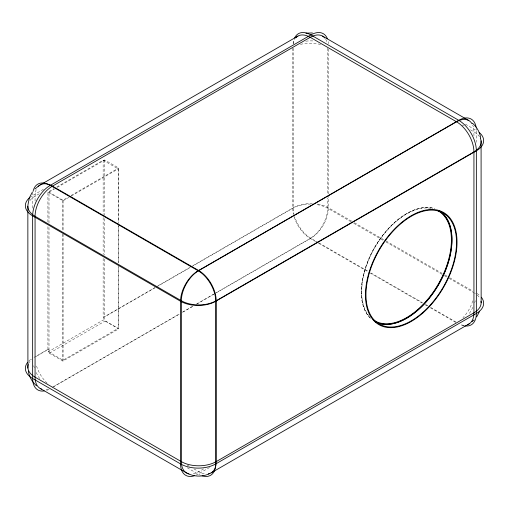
<?xml version="1.0" encoding="UTF-8"?>
<svg xmlns="http://www.w3.org/2000/svg" width="509" height="509" viewBox="0 0 509 509"><rect width="100%" height="100%" fill="white"/><g stroke="black" fill="none" stroke-linecap="round" stroke-linejoin="round"><path stroke-width="0.38" stroke-dasharray="2.54 1.91" d="M43.424 189.316L32.646 195.539A24.903 14.379 0 0 0 29.859 197.46M39.187 193.802L35.064 196.181A24.629 14.22 0 0 0 29.878 200.591M47.922 221.949L47.922 192.116L54.062 188.572M56.785 187L103.142 160.233L118.209 168.931L118.209 222.07M48.998 223.057L48.998 192.16L54.501 188.979M57.256 187.395L104.727 159.985L118.661 168.027L118.661 223.502M48.998 192.16L62.931 200.202L67.748 197.422M71.184 195.437L118.661 168.027M47.922 192.116L62.989 200.813L69.122 197.269M71.171 196.092L118.209 168.931M34.001 357.407L48.17 349.225M103.397 317.342L155.2 287.432M157.892 285.88L190.213 267.219M192.905 265.666L293.235 207.742A24.903 14.379 0 0 1 312.291 203.555M36.394 356.294L48.998 349.015L48.998 227.014M118.661 266.296L118.661 328.909L105.077 321.064A24.629 14.22 60 0 1 104.727 316.84L155.525 287.515M156.212 287.114L190.531 267.301M191.219 266.907L292.815 208.251A24.629 14.22 0 0 1 310.229 204.084M47.922 226.658L47.922 347.545A22.447 12.96 60 0 0 48.304 351.751L103.524 319.868L118.209 328.343L118.209 266.735M48.998 349.015A24.629 14.22 60 0 0 49.348 353.24L105.077 321.064M48.304 351.751L62.989 360.226L118.209 328.343M49.348 353.24L62.931 361.085L118.661 328.909M52.478 387.222L179.639 313.811M182.387 312.227L193.382 305.877M196.13 304.287L214.003 293.967M214.69 293.572L310.229 238.416A24.629 14.22 -60 0 0 327.643 208.251L327.643 197.944M53.623 386.745L179.537 314.047M182.909 312.1L193.681 305.884M197.047 303.937L213.882 294.215M216.573 292.662L310.846 238.237A24.903 14.379 -60 0 0 328.451 207.742L328.451 195.17M203.581 468.904L198.771 471.684A24.629 14.22 -60 0 1 192.408 473.968M209.606 467.466L198.154 474.076A24.903 14.379 -60 0 1 195.1 475.533M465.398 124.158L476.354 130.482L476.354 142.266M462.261 125.087L463.635 125.882M470.501 129.846L473.936 131.831A24.629 14.22 0 0 1 479.764 137.188M351.732 221.18L328.451 207.742A24.903 14.379 0 0 0 315.879 203.829M354.468 222.764L385.281 240.553M385.968 240.948L443.485 274.154M444.853 274.943L448.963 277.316M449.644 277.71L472.931 291.154M350.994 221.733L327.643 208.251A24.629 14.22 0 0 0 315.275 204.389M353.742 223.317L383.277 240.369M386.026 241.953L443.714 275.261M444.402 275.662L448.524 278.035M449.212 278.436L473.936 292.707M318.373 242.583L310.846 238.237A24.903 14.379 60 0 1 294.673 216.624M319.06 242.978L368.363 271.443M371.099 273.028L422.451 302.677M425.88 304.649L427.929 305.839M430.671 307.417L456.007 322.044M315.726 241.584L310.229 238.416A24.629 14.22 60 0 1 294.183 216.853M318.469 243.175L369.292 272.512M369.979 272.913L422.177 303.046M424.926 304.637L427.675 306.221M430.423 307.805L456.522 322.871M187.096 464.946L189.844 466.53M193.961 468.91L198.771 471.684A24.629 14.22 60 0 0 205.178 473.974M187.204 467.752L198.154 474.076A24.903 14.379 60 0 0 200.61 475.291M473.936 135.795L473.936 131.831A24.629 14.22 -60 0 0 472.715 125.131M328.451 49.017L328.451 194.381M327.643 48.164L327.643 194.775M293.235 48.234L293.235 207.742A24.903 14.379 60 0 0 293.916 213.742M292.815 48.164L292.815 208.251A24.629 14.22 60 0 0 293.585 214.626M118.661 224.297L118.661 263.128M118.209 225.92L118.209 262.886M104.727 159.985L104.727 215.441M104.727 218.609L104.727 255.047M104.727 259.011L104.727 316.84M103.142 160.233L103.142 214.397M103.142 217.54L103.142 254.436M103.142 258.356L103.142 315.663A22.447 12.96 60 0 0 103.524 319.868M62.989 200.813L62.989 230.851M62.989 233.93L62.989 360.226M62.931 200.202L62.931 231.111M62.931 234.28L62.931 361.085M35.064 200.934L35.064 196.181A24.629 14.22 60 0 1 36.266 189.533M32.646 208.111L32.646 195.539A24.903 14.379 60 0 1 32.818 192.809M370.406 318.17A64.039 36.972 -60 0 1 375.018 246.903A64.039 36.972 -60 0 1 434.514 208.639M369.241 316.191A63.453 36.635 -60 0 1 375.445 246.477A63.453 36.635 -60 0 1 432.917 208.728M28.689 361.167A24.903 14.379 0 0 1 32.048 358.546M476.182 127.746A24.903 14.379 -60 0 1 476.354 130.482M476.952 293.489A24.903 14.379 0 0 1 480.311 296.104M293.279 43.698A24.903 14.379 60 0 1 293.833 40.173M464.043 325.741A24.903 14.379 60 0 1 459.971 324.284M49.029 389.347A24.903 14.379 -60 0 1 45.695 390.626M328.184 41.713A24.903 14.379 -60 0 1 328.407 43.698M39.74 378.588A24.903 14.379 60 0 1 36.133 372.34M34.3 367.733A24.903 14.379 60 0 1 33.709 365.755M305.807 41.178A24.903 14.379 0 0 1 314.447 41.032M475.291 300.698A24.903 14.379 -60 0 1 474.7 302.677M472.867 307.283A24.903 14.379 -60 0 1 468.846 314.117M474.452 293.012A24.629 14.22 0 0 1 475.431 293.655M477.251 295.086A24.629 14.22 0 0 1 479.987 298.452M47.687 389.213A24.629 14.22 -60 0 1 46.071 389.512M472.715 300.819A24.629 14.22 -60 0 1 462.929 317.762M47.14 383.175A24.629 14.22 60 0 1 36.285 365.169M325.703 39.257A24.629 14.22 -60 0 1 327.242 43.316M293.108 43.882A24.629 14.22 60 0 1 294.762 39.257M300.45 44.378A24.629 14.22 0 0 1 321.472 44.773M28.689 363.432A24.629 14.22 0 0 1 31.628 359.551M464.074 325.245A24.629 14.22 60 0 1 460.397 324.608M370.298 318.112A64.039 36.972 -60 0 1 374.91 246.84A64.039 36.972 -60 0 1 434.406 208.575"/><path stroke-width="0.76" d="M27.849 206.234L27.912 368.128M481.151 302.766L481.088 140.872M479.675 311.158L476.659 316.865M32.341 192.135L29.325 197.842L27.982 204.764A24.629 14.22 0 0 0 35.064 216.293L181.357 300.749A24.629 14.22 0 0 0 216.185 300.749L473.936 151.943A24.629 14.22 0 0 0 480.311 138.206M34.873 189.055L39.32 185.467L297.918 36.094M472.028 321.694L474.127 319.945M211.082 472.906L469.68 323.533M209.746 473.523C202.798 477.105 194.292 476.844 187.363 473.357L40.166 388.443M305.922 33.18L312.367 32.932M322.547 36.094L468.834 120.557M472.486 123.203C476.736 126.983 479.936 132.225 480.668 137.926M36.514 385.797C32.264 382.017 29.064 376.775 28.332 371.074M439.375 210.891A64.039 36.972 -60 0 1 438.72 284.442A64.039 36.972 -60 0 1 375.356 321.783M437.002 210.236A63.453 36.635 -60 0 1 437.956 284.722A63.453 36.635 -60 0 1 373.008 319.646M27.69 362.281A24.903 14.379 0 0 0 32.646 378.518A24.903 14.379 -60 0 0 44.232 390.937M194.349 475.794A24.903 14.379 -60 0 1 180.549 463.909L32.646 378.518L32.646 215.867A24.903 14.379 0 0 1 29.859 197.46M476.087 127.104A24.903 14.379 -60 0 0 458.743 120.315L310.846 34.924A24.903 14.379 60 0 0 294.577 38.086M327.389 38.748A24.903 14.379 -60 0 0 310.846 34.924L50.257 185.371A24.903 14.379 60 0 0 33.066 191.384M464.768 325.875A24.903 14.379 60 0 0 476.354 313.461A24.903 14.379 0 0 0 481.31 297.218M479.141 132.397A24.903 14.379 0 0 1 476.354 150.81L476.354 313.461L215.765 463.909A24.903 14.379 60 0 1 201.965 475.794M41.503 389.067A24.629 14.22 -60 0 1 35.064 377.169A24.629 14.22 0 0 1 28.281 364.469M188.96 473.854A24.629 14.22 -60 0 1 181.357 461.631L35.064 377.169L35.064 216.293A24.629 14.22 -60 0 1 52.478 186.129L310.229 37.316A24.629 14.22 -60 0 1 324.806 38.003M208.302 473.911A24.629 14.22 60 0 0 216.185 461.631L473.936 312.819A24.629 14.22 0 0 0 481.018 301.296M467.377 324.755A24.629 14.22 60 0 0 473.936 312.819L473.936 151.943A24.629 14.22 60 0 0 456.522 121.778L310.229 37.316A24.629 14.22 60 0 0 295.653 38.003M471.989 123.719A24.629 14.22 -60 0 0 456.522 121.778L198.771 270.584A24.629 14.22 -60 0 0 181.357 300.749L181.357 461.631A24.629 14.22 0 0 0 216.185 461.631L216.185 300.749A24.629 14.22 60 0 0 198.771 270.584L52.478 186.129A24.629 14.22 60 0 0 38.092 186.599M439.267 210.834A64.039 36.972 -60 0 1 438.612 284.378A64.039 36.972 -60 0 1 375.248 321.72M458.743 120.315L198.154 270.763A24.903 14.379 -60 0 0 180.549 301.258L180.549 463.909A24.903 14.379 0 0 0 215.765 463.909L215.765 301.258A24.903 14.379 60 0 0 198.154 270.763L50.257 185.371A24.903 14.379 -60 0 0 32.646 215.867L180.549 301.258A24.903 14.379 0 0 0 215.765 301.258L476.354 150.81A24.903 14.379 60 0 0 458.743 120.315M423.087 312.793A64.738 37.38 -60 0 0 443.613 212.507A64.738 37.38 -60 0 0 367.021 280.427A64.738 37.38 -60 0 0 423.087 312.793M422.96 312.316A64.039 36.972 -60 0 0 443.256 213.118A64.039 36.972 -60 0 0 367.504 280.294A64.039 36.972 -60 0 0 422.96 312.316"/></g></svg>
